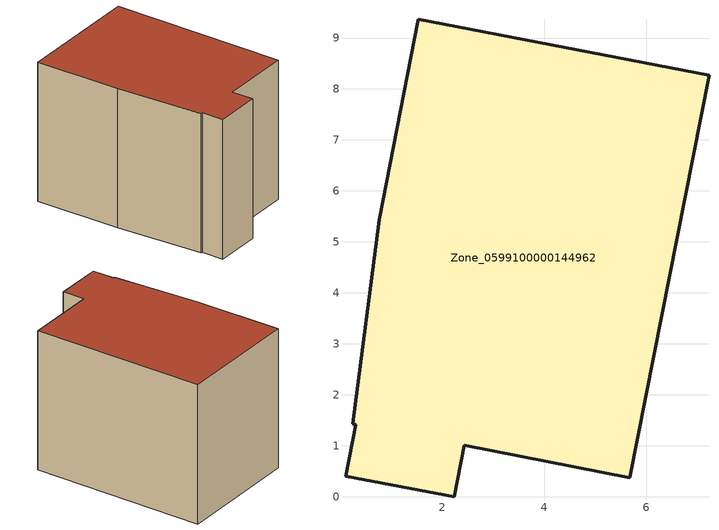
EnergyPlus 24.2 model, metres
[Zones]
Zone_0599100000144962
 floor ground (C_G): 0.3,1.42 0.24,1.43 0.77,5.43 1.53,9.37 7.23,8.27 5.68,0.38 2.43,1.01 2.23,0 0.1,0.41 z0
 wall outside (C_F): 0.1,0.41 2.23,0 2.43,1.01 5.68,0.38 7.23,8.27 1.53,9.37 0.77,5.43 0.24,1.43 0.3,1.42 0.1,0.41 z0:6.54
 roof outside (C_R): 0.24,1.43 0.3,1.42 0.1,0.41 2.23,0 2.43,1.01 5.68,0.38 7.23,8.27 1.53,9.37 0.77,5.43 z6.54
[BUILDING]
Pand.0599100000144962: North Axis=0; Terrain=City; Loads Convergence Tolerance Value=0.04; Temperature Convergence Tolerance Value=0.4; Solar Distribution=FullExterior; Maximum Number of Warmup Days=25; Minimum Number of Warmup Days=1
[Site:Location]
Rotterdam.The.Hague.AP_ZH_NLD Design_Conditions: Latitude=51.96; Longitude=4.45; Time Zone=1; Elevation=-4.5
[SITE:GROUNDTEMPERATURE:BUILDINGSURFACE]
18, 18, 18, 18, 18, 18, 18, 18, 18, 18, 18, 18
[MATERIAL] Thermal Absorptance=0.9; Solar Absorptance=0.7; Visible Absorptance=0.7
Name | Roughness | Thickness | Conductivity | Density | Specific Heat
G.TC.1946-1964 | MediumSmooth | 0.15 | 1 | 540 | 1210
F.TC.1946-1964 | Rough | 0.3 | 0.857143 | 1920 | 840
R.TC.1946-1964 | MediumRough | 0.2 | 0.235294 | 1500 | 1000
[CONSTRUCTION]
C_G: G.TC.1946-1964
C_F: F.TC.1946-1964
C_R: R.TC.1946-1964
[ZONE]
Zone_0599100000144962: Type=1; Multiplier=1; Ceiling Height=Autocalculate; Volume=Autocalculate; Floor Area=autocalculate; Part of Total Floor Area=Yes
[ZONEINFILTRATION:DESIGNFLOWRATE]
Infil_Zone_0599100000144962: Zone or ZoneList or Space or SpaceList=Zone_0599100000144962; Schedule=AlwaysOn; Design Flow Rate Calculation Method=Flow/Area; Flow Rate per Floor Area=0.003; Constant Term Coefficient=1; Temperature Term Coefficient=0; Velocity Term Coefficient=0; Velocity Squared Term Coefficient=0
[HVACTEMPLATE:ZONE:IDEALLOADSAIRSYSTEM]
Zone_0599100000144962: Maximum Heating Supply Air Temperature=50; Minimum Cooling Supply Air Temperature=13; Maximum Heating Supply Air Humidity Ratio=0.0156; Minimum Cooling Supply Air Humidity Ratio=0.0077; Heating Limit=NoLimit; Cooling Limit=NoLimit; Dehumidification Control Type=ConstantSensibleHeatRatio; Cooling Sensible Heat Ratio=0.7; Dehumidification Setpoint=60; Humidification Control Type=None; Humidification Setpoint=30; Outdoor Air Method=None; Outdoor Air Flow Rate per Person=0.00944; Outdoor Air Flow Rate per Zone Floor Area=0; Outdoor Air Flow Rate per Zone=0; Demand Controlled Ventilation Type=None; Outdoor Air Economizer Type=NoEconomizer; Heat Recovery Type=None; Sensible Heat Recovery Effectiveness=0.7; Latent Heat Recovery Effectiveness=0.65
[ZONECONTROL:THERMOSTAT]
ThermostatControl_Zone_0599100000144962: Zone or ZoneList=Zone_0599100000144962; Control Type Schedule=DualSetpointControlType; Control 1=Thermostat_Zone_0599100000144962; Temperature Difference Between Cutout And Setpoint=0
[THERMOSTATSETPOINT:DUALSETPOINT]
Thermostat_Zone_0599100000144962: Heating Setpoint Temperature Schedule=HeatingSetpoint_Zone_0599100000144962; Cooling Setpoint Temperature Schedule=CoolingSetpoint_Zone_0599100000144962
[SCHEDULE:COMPACT]
HeatingSetpoint_Zone_0599100000144962: Through: 12/31, For: AllDays, Until: 24:00, 21
CoolingSetpoint_Zone_0599100000144962: Through: 12/31, For: AllDays, Until: 24:00, 24
DualSetpointControlType: Through: 12/31, For: AllDays, Until: 24:00, 4
AlwaysOn: Through: 12/31, For: AllDays, Until: 24:00, 1
